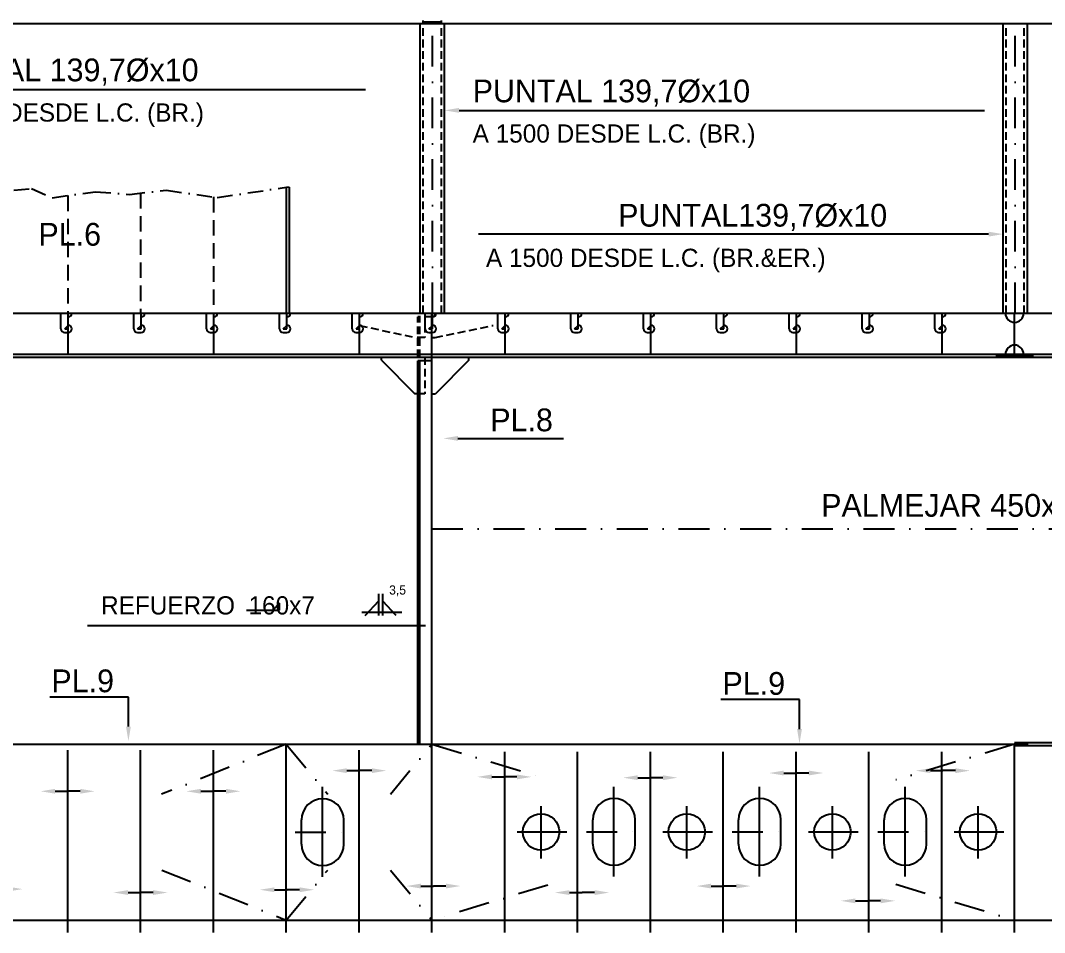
# Model space of a CAD drawing. Extents: x 14736 to 103911, y 8343 to 39843.
# Drawn here: x 59923 to 68359, y 19316 to 26830 of the extents above; entities that cross this region are included whole.
import ezdxf

# ---------------------------------------------------------------- set-up
doc = ezdxf.new("R2010")
doc.units = 0
doc.header["$LTSCALE"] = 20
doc.header["$MEASUREMENT"] = 0
for name, pattern in [('RAYITAS2', [4.7625, 3.175, -1.5875]), ('TRAZO_Y_PUNTO', [25.4, 12.7, -6.35, 0, -6.35]), ('TRAZO_Y_PUNTO2', [12.7, 6.35, -3.175, 0, -3.175]), ('TRAZOS2', [9.525, 6.35, -3.175])]:
    doc.linetypes.add(name, pattern=pattern)
doc.layers.get('0').update_dxf_attribs({"linetype": 'CONTINUOUS'})
doc.layers.add('BORDE', color=7, linetype='CONTINUOUS')
doc.layers.add('TRAZAS', color=7, linetype='CONTINUOUS')
doc.styles.get("Standard").update_dxf_attribs({"font": 'Gothic.TTF'})

msp = doc.modelspace()

# ---------------------------------------------------------------- linework, layer by layer
at = {"color": 7}
for p, q in [((63241.4523363, 26805.4399124), (63241.4523363, 26830.4399124)), ((63391.4523363, 26805.4399124), (63391.4523363, 26830.4399124)), ((63241.4523363, 26817.9399124), (63391.4523363, 26817.9399124)), ((47712.1284013, 24418.0864731), (73512.1284013, 24418.0864731)), ((60316.4605231, 24080.5864731), (60316.4605231, 24418.0864731)), ((60916.4605231, 24289.6047845), (60916.4605231, 24418.0864731)), ((61516.4605231, 24080.5864731), (61516.4605231, 24418.0864731)), ((62116.4605231, 24289.6047845), (62116.4605231, 24418.0864731)), ((62716.4605231, 24080.5864731), (62716.4605231, 24418.0864731)), ((63312.1284013, 20868.0870998), (63312.1284013, 24418.0864731)), ((63316.4605231, 24289.6047845), (63316.4605231, 24418.0864731)), ((63916.4605231, 24080.5864731), (63916.4605231, 24418.0864731)), ((64516.4605231, 24289.6047845), (64516.4605231, 24418.0864731)), ((65116.4605231, 24080.5864731), (65116.4605231, 24418.0864731)), ((65716.4605231, 24289.6047845), (65716.4605231, 24418.0864731)), ((66316.4605231, 24080.5864731), (66316.4605231, 24418.0864731)), ((66916.4605231, 24289.6047845), (66916.4605231, 24418.0864731)), ((67516.4605231, 24080.5864731), (67516.4605231, 24418.0864731)), ((68112.1284013, 24080.5864731), (68112.1284013, 24418.0864731)), ((60287.2740563, 24289.6047845), (60316.4605231, 24317.3651569)), ((60887.2740563, 24289.6047845), (60916.4605231, 24317.3651569)), ((61487.2740563, 24289.6047845), (61516.4605231, 24317.3651569)), ((62087.2740563, 24289.6047845), (62116.4605231, 24317.3651569)), ((62687.2740563, 24289.6047845), (62716.4605231, 24317.3651569)), ((63287.2740563, 24289.6047845), (63316.4605231, 24317.3651569)), ((63887.2740563, 24289.6047845), (63916.4605231, 24317.3651569)), ((64487.2740563, 24289.6047845), (64516.4605231, 24317.3651569)), ((65087.2740563, 24289.6047845), (65116.4605231, 24317.3651569)), ((65687.2740563, 24289.6047845), (65716.4605231, 24317.3651569)), ((66287.2740563, 24289.6047845), (66316.4605231, 24317.3651569)), ((66887.2740563, 24289.6047845), (66916.4605231, 24317.3651569)), ((67487.2740563, 24289.6047845), (67516.4605231, 24317.3651569)), ((60287.2740563, 24289.6047845), (60316.4605231, 24289.6047845)), ((60887.2740563, 24289.6047845), (60916.4605231, 24289.6047845)), ((61487.2740563, 24289.6047845), (61516.4605231, 24289.6047845)), ((62087.2740563, 24289.6047845), (62116.4605231, 24289.6047845)), ((62687.2740563, 24289.6047845), (62716.4605231, 24289.6047845)), ((63287.2740563, 24289.6047845), (63316.4605231, 24289.6047845)), ((63887.2740563, 24289.6047845), (63916.4605231, 24289.6047845)), ((64487.2740563, 24289.6047845), (64516.4605231, 24289.6047845)), ((65087.2740563, 24289.6047845), (65116.4605231, 24289.6047845)), ((65687.2740563, 24289.6047845), (65716.4605231, 24289.6047845)), ((66287.2740563, 24289.6047845), (66316.4605231, 24289.6047845)), ((66887.2740563, 24289.6047845), (66916.4605231, 24289.6047845)), ((67487.2740563, 24289.6047845), (67516.4605231, 24289.6047845)), ((67962.02143, 24080.5864731), (67962.02143, 24055.5864731)), ((68260.0171069, 24080.5864731), (68260.0171069, 24055.5864731)), ((62112.1284013, 19418.0864731), (62112.1284013, 20868.0870998)), ((63312.1284013, 19418.0864731), (63312.1284013, 20868.0870998)), ((68112.1284013, 19418.0864731), (68112.1284013, 20868.0870998)), ((60312.1284013, 19468.0864731), (60312.1284013, 20818.0870998)), ((60912.1284013, 19468.0864731), (60912.1284013, 20818.0870998)), ((61512.1284013, 19468.0864731), (61512.1284013, 20818.0870998)), ((62712.1284013, 19468.0864731), (62712.1284013, 20818.0870998)), ((63912.1284013, 19468.0864731), (63912.1284013, 20805.5870998)), ((64512.1284013, 19468.0864731), (64512.1284013, 20805.5870998)), ((65112.1284013, 19468.0864731), (65112.1284013, 20805.5870998)), ((65712.1284013, 19468.0864731), (65712.1284013, 20805.5870998)), ((66312.1284013, 19468.0864731), (66312.1284013, 20805.5870998)), ((66912.1284013, 19468.0864731), (66912.1284013, 20805.5870998)), ((67512.1284013, 19468.0864731), (67512.1284013, 20805.5870998)), ((41877.009836, 19418.0864731), (73512.1284013, 19418.0864731))]:
    msp.add_line(p, q, dxfattribs=at)
at = {"color": 6, "linetype": 'Continuous'}
for p, q in [((48912.1284013, 26805.5864731), (68112.1284013, 26805.5864731)), ((68112.1284013, 26805.5864731), (73512.1284013, 26805.5864731)), ((62112.3486948, 25456.3797546), (62112.3486948, 24418.0864731)), ((62137.3486948, 25456.3797546), (62137.3486948, 24418.0864731)), ((48912.1284013, 24080.5864731), (68112.1284013, 24080.5864731)), ((48912.1284013, 24055.5864731), (68112.1284013, 24055.5864731)), ((68112.1284013, 24080.5864731), (73512.1284013, 24080.5864731)), ((68112.1284013, 24055.5864731), (73512.1284013, 24055.5864731)), ((63312.1284013, 24025.5864731), (63196.1284013, 24025.5864731))]:
    msp.add_line(p, q, dxfattribs=at)
at = {"color": 1}
for p, q in [((63216.4605231, 24418.0864731), (63216.4605231, 26805.5864731)), ((63416.4605231, 24418.0864731), (63416.4605231, 26805.5864731)), ((68017.6480216, 24418.0864731), (68017.6480216, 26805.5864731)), ((68217.6480216, 24418.0864731), (68217.6480216, 26805.5864731)), ((58694.3562688, 26263.0523061), (62764.054159, 26263.0523061)), ((63536.4605231, 26089.9310081), (67863.9310108, 26089.9310081)), ((67897.6480216, 25069.9615686), (63696.4042204, 25069.9615686)), ((60256.4605231, 24289.6047845), (60256.4605231, 24418.0864731)), ((60856.4605231, 24289.6047845), (60856.4605231, 24418.0864731)), ((61456.4605231, 24289.6047845), (61456.4605231, 24418.0864731)), ((62056.4605231, 24289.6047845), (62056.4605231, 24418.0864731)), ((62656.4605231, 24289.6047845), (62656.4605231, 24418.0864731)), ((63256.4605231, 24289.6047845), (63256.4605231, 24418.0864731)), ((63856.4605231, 24289.6047845), (63856.4605231, 24418.0864731)), ((64456.4605231, 24289.6047845), (64456.4605231, 24418.0864731)), ((65056.4605231, 24289.6047845), (65056.4605231, 24418.0864731)), ((65656.4605231, 24289.6047845), (65656.4605231, 24418.0864731)), ((66256.4605231, 24289.6047845), (66256.4605231, 24418.0864731)), ((66856.4605231, 24289.6047845), (66856.4605231, 24418.0864731)), ((67456.4605231, 24289.6047845), (67456.4605231, 24418.0864731)), ((60286.4605231, 24259.6047845), (60316.4605231, 24259.6047845)), ((60886.4605231, 24259.6047845), (60916.4605231, 24259.6047845)), ((61486.4605231, 24259.6047845), (61516.4605231, 24259.6047845)), ((62086.4605231, 24259.6047845), (62116.4605231, 24259.6047845)), ((62686.4605231, 24259.6047845), (62716.4605231, 24259.6047845)), ((63286.4605231, 24259.6047845), (63316.4605231, 24259.6047845)), ((63886.4605231, 24259.6047845), (63916.4605231, 24259.6047845)), ((64486.4605231, 24259.6047845), (64516.4605231, 24259.6047845)), ((65086.4605231, 24259.6047845), (65116.4605231, 24259.6047845)), ((65686.4605231, 24259.6047845), (65716.4605231, 24259.6047845)), ((66286.4605231, 24259.6047845), (66316.4605231, 24259.6047845)), ((66886.4605231, 24259.6047845), (66916.4605231, 24259.6047845)), ((67486.4605231, 24259.6047845), (67516.4605231, 24259.6047845)), ((63526.529915, 23387.1183303), (64397.5480195, 23387.1183303)), ((60474.0411956, 21845.5545743), (63259.6461049, 21845.5545743)), ((60811.9863141, 21256.2428397), (60165.1242775, 21256.2428397)), ((60811.9863141, 21013.0118613), (60811.9863141, 21256.2428397)), ((66340.4036804, 21234.8720496), (65693.5416438, 21234.8720496)), ((66340.4036804, 20991.6410712), (66340.4036804, 21234.8720496)), ((62610.9943638, 20649.2969255), (62714.1459349, 20649.2969255)), ((62817.2975059, 20649.2969255), (62714.1459349, 20649.2969255)), ((63806.4951768, 20597.9101204), (63909.6467479, 20597.9101204)), ((64012.7983189, 20597.9101204), (63909.6467479, 20597.9101204)), ((65008.4235697, 20591.4869208), (65111.5751407, 20591.4869208)), ((65214.7267118, 20591.4869208), (65111.5751407, 20591.4869208)), ((66210.3515648, 20630.0268433), (66313.5031358, 20630.0268433)), ((66416.6547069, 20630.0268433), (66313.5031358, 20630.0268433)), ((67418.7075374, 20649.2969255), (67521.8591085, 20649.2969255)), ((67625.0106795, 20649.2969255), (67521.8591085, 20649.2969255)), ((60208.2160855, 20479.5078065), (60311.3676566, 20479.5078065)), ((60414.5192276, 20479.5078065), (60311.3676566, 20479.5078065)), ((61409.1047696, 20479.5078065), (61512.2563407, 20479.5078065)), ((61615.4079117, 20479.5078065), (61512.2563407, 20479.5078065)), ((62015.267311, 19667.9936312), (62118.4188821, 19667.9936312)), ((62221.5704531, 19667.9936312), (62118.4188821, 19667.9936312)), ((63221.5997311, 19698.6418768), (63324.7513022, 19698.6418768)), ((63427.9028732, 19698.6418768), (63324.7513022, 19698.6418768)), ((65612.6013571, 19698.6418768), (65715.7529282, 19698.6418768)), ((65818.9044992, 19698.6418768), (65715.7529282, 19698.6418768)), ((60808.6606265, 19645.1340429), (60911.8121975, 19645.1340429)), ((61014.9637686, 19645.1340429), (60911.8121975, 19645.1340429)), ((64445.6192415, 19644.8070217), (64548.7708126, 19644.8070217)), ((64651.9223836, 19644.8070217), (64548.7708126, 19644.8070217)), ((66801.6745903, 19576.5981844), (66904.8261614, 19576.5981844)), ((67007.9777324, 19576.5981844), (66904.8261614, 19576.5981844))]:
    msp.add_line(p, q, dxfattribs=at)
at = {"color": 6, "linetype": 'RAYITAS2'}
for p, q in [((63241.4605231, 24418.0864731), (63241.4605231, 26805.5864731)), ((63391.4605231, 24418.0864731), (63391.4605231, 26805.5864731)), ((68042.6480216, 24418.0864731), (68042.6480216, 26805.5864731)), ((68192.6480216, 24418.0864731), (68192.6480216, 26805.5864731)), ((63312.1284013, 24388.0864731), (63196.1284013, 24388.0864731)), ((63196.1284013, 24055.5864731), (63196.1284013, 24388.0864731)), ((63212.1284013, 24055.5864731), (63212.1284013, 24388.0864731)), ((63253.3191617, 24418.0864731), (63253.3191617, 24218.0864731)), ((62716.4605231, 24318.0864731), (63171.805304, 24218.0864731)), ((63339.8142603, 24219.0004695), (63816.4605231, 24318.0864731)), ((63253.3191617, 24218.0864731), (63171.805304, 24218.0864731)), ((63252.8633445, 24055.5864731), (63252.8633445, 23755.4730984))]:
    msp.add_line(p, q, dxfattribs=at)
at = {"color": 6, "linetype": 'TRAZO_Y_PUNTO'}
for p, q in [((63316.4605231, 24418.0864731), (63316.4605231, 26805.5864731)), ((68117.6480216, 24418.0864731), (68117.6480216, 26805.5864731)), ((63252.8633445, 23755.4730984), (63171.1284013, 23755.4730984)), ((63316.1284013, 23755.4730984), (63341.1284013, 23755.4730984)), ((62112.1284013, 20868.0870998), (61084.8696759, 20454.3304892)), ((62112.1284013, 20868.0870998), (62454.5475742, 20454.3304892)), ((62969.7089893, 20454.3304892), (63312.1284013, 20868.0870998)), ((63312.1284013, 20868.0870998), (64268.352456, 20579.2276155)), ((68112.1284013, 20868.0870998), (67133.3451379, 20572.4128612)), ((61088.1800351, 19830.5102989), (62112.1284013, 19418.0864731)), ((62112.1276232, 19418.0867865), (62453.4437809, 19830.5102989)), ((62970.812422, 19830.5102989), (63312.1284013, 19418.0867142)), ((64268.352456, 19706.9459478), (63312.1284013, 19418.0864731)), ((67133.3451379, 19713.7606735), (68112.1284013, 19418.0864251))]:
    msp.add_line(p, q, dxfattribs=at)
at = {"color": 6, "linetype": 'TRAZOS2'}
for p, q in [((60912.3486948, 25408.0730076), (60912.3486948, 24418.0864731)), ((60312.3486948, 25387.6012883), (60312.3486948, 24418.0864731)), ((61512.3486948, 25376.3711186), (61512.3486948, 24418.0864731))]:
    msp.add_line(p, q, dxfattribs=at)
at = {"color": 6}
for p, q in [((63312.1284013, 24219.0004695), (63339.8142603, 24219.0004695)), ((62896.1284013, 24030.4730984), (62896.1284013, 24055.4730984)), ((63616.1284013, 24030.4730984), (63616.1284013, 24055.4730984)), ((62896.1284013, 24030.4730984), (63171.1284013, 23755.4730984)), ((63196.1284013, 20868.0870998), (63196.1284013, 24025.5864731)), ((63212.1284013, 20868.0870998), (63212.1284013, 24025.5864731)), ((63616.1284013, 24030.4730984), (63341.1284013, 23755.4730984)), ((62875.7494192, 21926.7326018), (62875.7494192, 22105.5304771)), ((62906.5703984, 21926.7326018), (62906.5703984, 22105.5304771)), ((62762.0129742, 21926.7326018), (62875.7494192, 22047.2754484)), ((63017.9319862, 21926.7326018), (62906.5703984, 22044.7584713)), ((62733.5179938, 21956.3030815), (63064.2058948, 21956.3030815)), ((68112.1284013, 20880.5870998), (73512.1284013, 20880.5870998)), ((68112.1284013, 20855.5870998), (73512.1284013, 20855.5870998)), ((62412.1284013, 19774.8006606), (62412.1284013, 20515.6069326)), ((64812.1284013, 19776.3457831), (64812.1284013, 20517.152055)), ((66012.1284013, 19776.3457831), (66012.1284013, 20517.152055)), ((67212.1284013, 19776.3457831), (67212.1284013, 20517.152055)), ((64212.1284013, 19926.9477514), (64212.1284013, 20355.9940752)), ((65412.1284013, 19926.9477514), (65412.1284013, 20355.9940752)), ((66612.1284013, 19926.9477514), (66612.1284013, 20355.9940752)), ((67812.1284013, 19926.9477514), (67812.1284013, 20355.9940752)), ((64015.6554019, 20144.6322223), (64424.8138148, 20144.6322223)), ((65215.6554019, 20144.6322223), (65624.8138148, 20144.6322223)), ((66415.6554019, 20144.6322223), (66824.8138148, 20144.6322223)), ((67615.6554019, 20144.6322223), (68024.8138148, 20144.6322223))]:
    msp.add_line(p, q, dxfattribs=at)
at = {"color": 7, "linetype": 'Continuous'}
msp.add_line((67962.02143, 24068.0864731), (68260.0171069, 24068.0864731), dxfattribs=at)
at = {"color": 7, "linetype": 'TRAZO_Y_PUNTO'}
msp.add_line((63312.1284013, 22643.0864731), (73512.1284013, 22643.0864731), dxfattribs=at)
at = {"color": 2}
for p, q in [((62056.5037774, 22029.0473926), (62002.7753238, 21972.8792441)), ((62056.5037774, 21972.8792441), (62056.5037774, 22029.0473926)), ((61784.1201616, 21972.8792441), (62056.5037774, 21972.8792441))]:
    msp.add_line(p, q, dxfattribs=at)
at = {"color": 1, "linetype": 'TRAZO_Y_PUNTO'}
for p, q in [((62237.1284013, 20043.0870998), (62237.1284013, 20243.0870998)), ((62587.1284013, 20043.0870998), (62587.1284013, 20243.0870998)), ((64637.1284013, 20044.6322223), (64637.1284013, 20244.6322223)), ((64987.1284013, 20044.6322223), (64987.1284013, 20244.6322223)), ((65837.1284013, 20044.6322223), (65837.1284013, 20244.6322223)), ((66187.1284013, 20044.6322223), (66187.1284013, 20244.6322223)), ((67037.1284013, 20044.6322223), (67037.1284013, 20244.6322223)), ((67387.1284013, 20044.6322223), (67387.1284013, 20244.6322223))]:
    msp.add_line(p, q, dxfattribs=at)
at = {"color": 6, "linetype": 'TRAZO_Y_PUNTO2'}
for points in [[(58487.3486948, 25580.1741133), (58868.4758892, 25493.6093084), (59307.0167989, 25514.1528528), (59615.3656481, 25411.4351311), (60012.7937021, 25445.6743716), (60184.0986183, 25370.347714), (60540.4132762, 25418.2829792), (60821.3535549, 25397.7391065), (61122.8499914, 25431.9786754), (61543.7740153, 25371.8846202)], [(61543.7740153, 25371.8846202), (62131.5711683, 25459.2363811), (62137.3486948, 25454.7177024)]]:
    msp.add_lwpolyline(points, dxfattribs=at)
at = {"color": 1}
for centre in [(64212.1284013, 20144.4673264), (65412.1284013, 20144.4673264), (66612.1284013, 20144.4673264), (67812.1284013, 20144.4673264)]:
    msp.add_circle(centre, 150, dxfattribs=at)
for centre, radius, start, end in [((60316.4605231, 24418.0864731), 30, 270, 0), ((60916.4605231, 24418.0864731), 30, 270, 0), ((61516.4605231, 24418.0864731), 30, 270, 0), ((62116.4605231, 24418.0864731), 30, 270, 0), ((62716.4605231, 24418.0864731), 30, 270, 0), ((63316.4605231, 24418.0864731), 30, 270, 0), ((63916.4605231, 24418.0864731), 30, 270, 0), ((64516.4605231, 24418.0864731), 30, 270, 0), ((65116.4605231, 24418.0864731), 30, 270, 0), ((65716.4605231, 24418.0864731), 30, 270, 0), ((66316.4605231, 24418.0864731), 30, 270, 0), ((66916.4605231, 24418.0864731), 30, 270, 0), ((67516.4605231, 24418.0864731), 30, 270, 0), ((60316.4605231, 24289.6047845), 30, 270, 90), ((60916.4605231, 24289.6047845), 30, 270, 90), ((61516.4605231, 24289.6047845), 30, 270, 90), ((62116.4605231, 24289.6047845), 30, 270, 90), ((62716.4605231, 24289.6047845), 30, 270, 90), ((63316.4605231, 24289.6047845), 30, 270, 90), ((63916.4605231, 24289.6047845), 30, 270, 90), ((64516.4605231, 24289.6047845), 30, 270, 90), ((65116.4605231, 24289.6047845), 30, 270, 90), ((65716.4605231, 24289.6047845), 30, 270, 90), ((66316.4605231, 24289.6047845), 30, 270, 90), ((66916.4605231, 24289.6047845), 30, 270, 90), ((67516.4605231, 24289.6047845), 30, 270, 90), ((60286.4605231, 24289.6047845), 30, 180, 270), ((60886.4605231, 24289.6047845), 30, 180, 270), ((61486.4605231, 24289.6047845), 30, 180, 270), ((62086.4605231, 24289.6047845), 30, 180, 270), ((62686.4605231, 24289.6047845), 30, 180, 270), ((63286.4605231, 24289.6047845), 30, 180, 270), ((63886.4605231, 24289.6047845), 30, 180, 270), ((64486.4605231, 24289.6047845), 30, 180, 270), ((65086.4605231, 24289.6047845), 30, 180, 270), ((65686.4605231, 24289.6047845), 30, 180, 270), ((66286.4605231, 24289.6047845), 30, 180, 270), ((66886.4605231, 24289.6047845), 30, 180, 270), ((67486.4605231, 24289.6047845), 30, 180, 270), ((62412.1284013, 20243.0870998), 175, 0, 180), ((64812.1284013, 20244.6322223), 175, 0, 180), ((66012.1284013, 20244.6322223), 175, 0, 180), ((67212.1284013, 20244.6322223), 175, 0, 180), ((62412.1284013, 20043.0870998), 175, 180, 0), ((64812.1284013, 20044.6322223), 175, 180, 0), ((66012.1284013, 20044.6322223), 175, 180, 0), ((67212.1284013, 20044.6322223), 175, 180, 0)]:
    msp.add_arc(centre, radius, start, end, dxfattribs=at)
at = {"color": 6, "linetype": 'RAYITAS2'}
msp.add_arc((63312.1284013, 24418.0864731), 30, 270, 0, dxfattribs=at)
at = {"color": 3}
for centre, start, end in [((68112.1284013, 24418.0864731), 180, 0), ((68112.1284013, 24080.5864731), 0, 180)]:
    msp.add_arc(centre, 75, start, end, dxfattribs=at)
at = {"color": 1}
for points in [[(63536.4605231, 26069.9310081), (63536.4605231, 26109.9310081), (63416.4605231, 26089.9310081)], [(67897.6480216, 25089.9615686), (67897.6480216, 25049.9615686), (68017.6480216, 25069.9615686)], [(63526.529915, 23367.1183303), (63526.529915, 23407.1183303), (63406.529915, 23387.1183303)], [(60831.9863141, 21013.0118613), (60791.9863141, 21013.0118613), (60811.9863141, 20893.0118613)], [(66360.4036804, 20991.6410712), (66320.4036804, 20991.6410712), (66340.4036804, 20871.6410712)], [(62610.9943638, 20629.2969255), (62610.9943638, 20669.2969255), (62490.9943638, 20649.2969255)], [(62817.2975059, 20629.2969255), (62817.2975059, 20669.2969255), (62937.2975059, 20649.2969255)], [(67418.7075374, 20629.2969255), (67418.7075374, 20669.2969255), (67298.7075374, 20649.2969255)], [(67625.0106795, 20629.2969255), (67625.0106795, 20669.2969255), (67745.0106795, 20649.2969255)], [(63806.4951768, 20577.9101204), (63806.4951768, 20617.9101204), (63686.4951768, 20597.9101204)], [(64012.7983189, 20577.9101204), (64012.7983189, 20617.9101204), (64132.7983189, 20597.9101204)], [(65008.4235697, 20571.4869208), (65008.4235697, 20611.4869208), (64888.4235697, 20591.4869208)], [(65214.7267118, 20571.4869208), (65214.7267118, 20611.4869208), (65334.7267118, 20591.4869208)], [(66210.3515648, 20610.0268433), (66210.3515648, 20650.0268433), (66090.3515648, 20630.0268433)], [(66416.6547069, 20610.0268433), (66416.6547069, 20650.0268433), (66536.6547069, 20630.0268433)], [(60208.2160855, 20459.5078065), (60208.2160855, 20499.5078065), (60088.2160855, 20479.5078065)], [(60414.5192276, 20459.5078065), (60414.5192276, 20499.5078065), (60534.5192276, 20479.5078065)], [(61409.1047696, 20459.5078065), (61409.1047696, 20499.5078065), (61289.1047696, 20479.5078065)], [(61615.4079117, 20459.5078065), (61615.4079117, 20499.5078065), (61735.4079117, 20479.5078065)], [(59819.7934827, 19653.7086491), (59819.7934827, 19693.7086491), (59939.7934827, 19673.7086491)], [(60808.6606265, 19625.1340429), (60808.6606265, 19665.1340429), (60688.6606265, 19645.1340429)], [(61014.9637686, 19625.1340429), (61014.9637686, 19665.1340429), (61134.9637686, 19645.1340429)], [(62015.267311, 19647.9936312), (62015.267311, 19687.9936312), (61895.267311, 19667.9936312)], [(62221.5704531, 19647.9936312), (62221.5704531, 19687.9936312), (62341.5704531, 19667.9936312)], [(63221.5997311, 19678.6418768), (63221.5997311, 19718.6418768), (63101.5997311, 19698.6418768)], [(63427.9028732, 19678.6418768), (63427.9028732, 19718.6418768), (63547.9028732, 19698.6418768)], [(64445.6192415, 19624.8070217), (64445.6192415, 19664.8070217), (64325.6192415, 19644.8070217)], [(64651.9223836, 19624.8070217), (64651.9223836, 19664.8070217), (64771.9223836, 19644.8070217)], [(65612.6013571, 19678.6418768), (65612.6013571, 19718.6418768), (65492.6013571, 19698.6418768)], [(65818.9044992, 19678.6418768), (65818.9044992, 19718.6418768), (65938.9044992, 19698.6418768)], [(66801.6745903, 19556.5981844), (66801.6745903, 19596.5981844), (66681.6745903, 19576.5981844)], [(67007.9777324, 19556.5981844), (67007.9777324, 19596.5981844), (67127.9777324, 19576.5981844)]]:
    msp.add_solid(points, dxfattribs=at)
at = {"layer": 'BORDE'}
msp.add_lwpolyline([(43512.1284013, 20868.0870998), (68224.3066579, 20868.0870998)], dxfattribs=at)
at = {"layer": 'BORDE', "color": 6, "linetype": 'TRAZO_Y_PUNTO'}
for points in [[(62185.3629429, 20143.0870998), (62645.8119313, 20143.0870998)], [(64585.3629429, 20144.6322223), (65045.8119313, 20144.6322223)], [(65785.3629429, 20144.6322223), (66245.8119313, 20144.6322223)], [(66985.3629429, 20144.6322223), (67445.8119313, 20144.6322223)]]:
    msp.add_lwpolyline(points, dxfattribs=at)
at = {"layer": 'BORDE', "color": 6}
msp.add_lwpolyline([(56912.1284013, 19418.0870998), (73512.1284013, 19418.0860998)], dxfattribs=at)
at = {"layer": 'TRAZAS', "color": 6}
for p, q in [((60312.1284013, 19315.6849579), (60312.1284013, 19488.5527009)), ((60912.1284013, 19315.6849579), (60912.1284013, 19488.5527009)), ((61512.1284013, 19315.6849579), (61512.1284013, 19488.5527009)), ((62112.1284013, 19315.6849579), (62112.1284013, 19488.5527009)), ((62712.1284013, 19315.6849579), (62712.1284013, 19488.5527009)), ((63312.1284013, 19315.6849579), (63312.1284013, 19488.5527009)), ((63912.1284013, 19315.6849579), (63912.1284013, 19488.5527009)), ((64512.1284013, 19315.6849579), (64512.1284013, 19488.5527009)), ((65112.1284013, 19315.6849579), (65112.1284013, 19488.5527009)), ((65712.1284013, 19315.6849579), (65712.1284013, 19488.5527009)), ((66312.1284013, 19315.6849579), (66312.1284013, 19488.5527009)), ((66912.1284013, 19315.6849579), (66912.1284013, 19488.5527009)), ((67512.1284013, 19315.6849579), (67512.1284013, 19488.5527009)), ((68112.1284013, 19315.6849579), (68112.1284013, 19488.5527009))]:
    msp.add_line(p, q, dxfattribs=at)

# ---------------------------------------------------------------- texts
at = {"color": 3}
for s, height, p in [('PUNTAL 139,7%%cx10', 187.5, (59104.2311238, 26329.3638376)), ('PUNTAL 139,7%%cx10', 187.5, (63647.9674754, 26156.2425396)), ('A 1500 DESDE L.C. (BR.)', 150, (59104.2311238, 25997.3417729)), ('A 1500 DESDE L.C. (BR.)', 150, (63647.9674754, 25824.2204749)), ('PUNTAL139,7%%cx10', 187.5, (64846.7048121, 25131.9096167)), ('PL.6', 187.5, (60070.830063, 24974.9692189)), ('A 1500 DESDE L.C. (BR.&ER.)', 150, (63757.6298499, 24799.887552)), ('PL.8', 187.5, (63793.0567804, 23445.7545981)), ('PALMEJAR 450x10          200x20', 187.5, (66519.2700666, 22741.3759826)), ('3,5', 75, (62959.649253, 22100.5516148)), ('REFUERZO  160x7', 150, (60586.6948703, 21936.3191969)), ('PL.9', 187.5, (60177.5057748, 21295.5621464)), ('PL.9', 187.5, (65705.9231411, 21274.1913562))]:
    msp.add_text(s, height=height, dxfattribs=at).set_placement(p)

doc.saveas('drawing.dxf')
